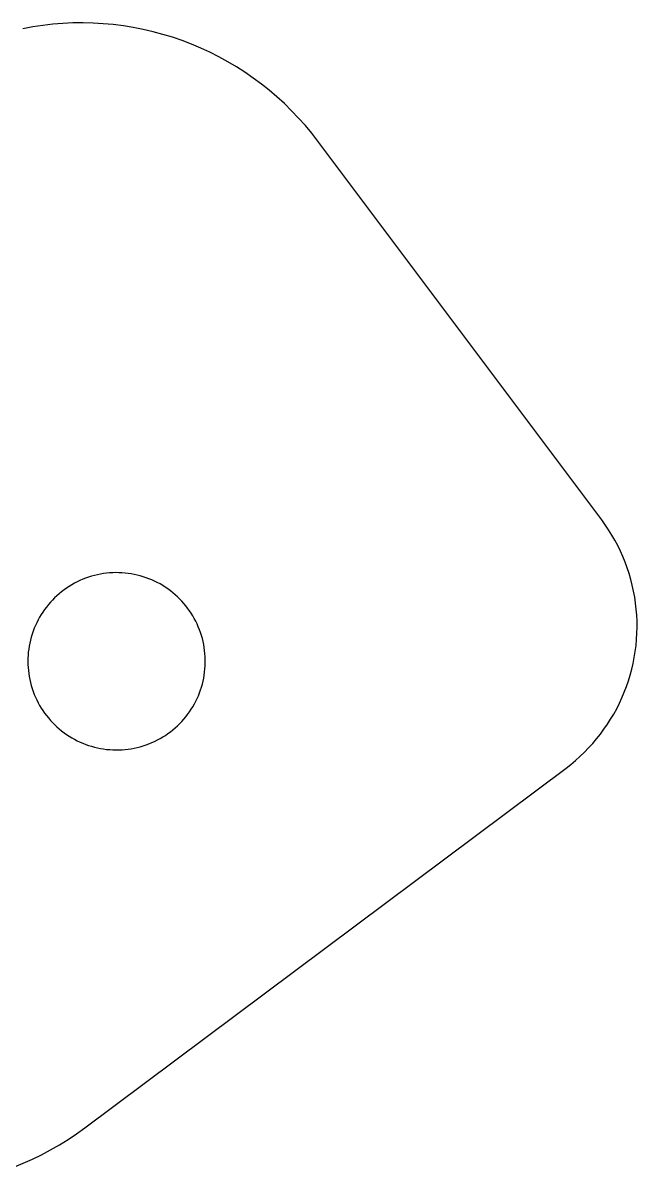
# Model space of a CAD drawing. Header units: millimetres. Extents: x 1015 to 1415, y -25 to 475.
# Drawn here: x 1176.56 to 1186.94, y 2.5 to 21.87 of the extents above; entities that cross this region are included whole.
import ezdxf

# ---------------------------------------------------------------- set-up
doc = ezdxf.new("R2010")
doc.units = ezdxf.units.MM
doc.header["$MEASUREMENT"] = 0
doc.layers.add('corte', color=1, linetype='Continuous', true_color=0xff0000)

msp = doc.modelspace()

# ---------------------------------------------------------------- linework, layer by layer
at = {"layer": 'corte', "linetype": 'Continuous', "lineweight": 25}
for p, q in [((1176.726, 21.802), (1176.558, 21.771)), ((1176.895, 21.827), (1176.726, 21.802)), ((1177.065, 21.846), (1176.895, 21.827)), ((1177.235, 21.859), (1177.065, 21.846)), ((1177.405, 21.867), (1177.235, 21.859)), ((1177.576, 21.869), (1177.405, 21.867)), ((1177.747, 21.865), (1177.576, 21.869)), ((1177.917, 21.855), (1177.747, 21.865)), ((1178.087, 21.839), (1177.917, 21.855)), ((1178.257, 21.818), (1178.087, 21.839)), ((1178.425, 21.791), (1178.257, 21.818)), ((1178.593, 21.758), (1178.425, 21.791)), ((1178.759, 21.719), (1178.593, 21.758)), ((1178.924, 21.675), (1178.759, 21.719)), ((1179.087, 21.625), (1178.924, 21.675)), ((1179.249, 21.57), (1179.087, 21.625)), ((1179.408, 21.509), (1179.249, 21.57)), ((1179.565, 21.442), (1179.408, 21.509)), ((1179.72, 21.371), (1179.565, 21.442)), ((1179.873, 21.294), (1179.72, 21.371)), ((1180.022, 21.212), (1179.873, 21.294)), ((1180.169, 21.125), (1180.022, 21.212)), ((1180.313, 21.033), (1180.169, 21.125)), ((1180.453, 20.936), (1180.313, 21.033)), ((1180.591, 20.834), (1180.453, 20.936)), ((1180.724, 20.728), (1180.591, 20.834)), ((1180.854, 20.617), (1180.724, 20.728)), ((1180.98, 20.502), (1180.854, 20.617)), ((1181.102, 20.382), (1180.98, 20.502)), ((1181.22, 20.259), (1181.102, 20.382)), ((1181.334, 20.131), (1181.22, 20.259)), ((1181.443, 20), (1181.334, 20.131)), ((1181.547, 19.865), (1181.443, 20)), ((1186.345, 13.456), (1181.547, 19.865)), ((1186.405, 13.373), (1186.345, 13.456)), ((1186.462, 13.288), (1186.405, 13.373)), ((1186.516, 13.201), (1186.462, 13.288)), ((1186.567, 13.112), (1186.516, 13.201)), ((1186.615, 13.022), (1186.567, 13.112)), ((1186.66, 12.93), (1186.615, 13.022)), ((1186.702, 12.836), (1186.66, 12.93)), ((1186.741, 12.741), (1186.702, 12.836)), ((1186.776, 12.645), (1186.741, 12.741)), ((1186.808, 12.548), (1186.776, 12.645)), ((1177.476, 12.408), (1177.43, 12.384)), ((1177.523, 12.43), (1177.476, 12.408)), ((1177.571, 12.451), (1177.523, 12.43)), ((1177.619, 12.47), (1177.571, 12.451)), ((1177.668, 12.487), (1177.619, 12.47)), ((1177.718, 12.502), (1177.668, 12.487)), ((1177.768, 12.516), (1177.718, 12.502)), ((1177.819, 12.528), (1177.768, 12.516)), ((1177.87, 12.539), (1177.819, 12.528)), ((1177.921, 12.547), (1177.87, 12.539)), ((1177.973, 12.554), (1177.921, 12.547)), ((1178.025, 12.559), (1177.973, 12.554)), ((1178.077, 12.562), (1178.025, 12.559)), ((1178.129, 12.564), (1178.077, 12.562)), ((1178.181, 12.563), (1178.129, 12.564)), ((1178.233, 12.561), (1178.181, 12.563)), ((1178.285, 12.557), (1178.233, 12.561)), ((1178.337, 12.551), (1178.285, 12.557)), ((1178.388, 12.543), (1178.337, 12.551)), ((1178.439, 12.534), (1178.388, 12.543)), ((1178.49, 12.523), (1178.439, 12.534)), ((1178.541, 12.51), (1178.49, 12.523)), ((1178.591, 12.495), (1178.541, 12.51)), ((1178.64, 12.479), (1178.591, 12.495)), ((1178.689, 12.461), (1178.64, 12.479)), ((1178.737, 12.441), (1178.689, 12.461)), ((1178.784, 12.419), (1178.737, 12.441)), ((1178.831, 12.396), (1178.784, 12.419)), ((1178.877, 12.372), (1178.831, 12.396)), ((1186.837, 12.449), (1186.808, 12.548)), ((1186.862, 12.35), (1186.837, 12.449)), ((1177.172, 12.208), (1177.133, 12.173)), ((1177.213, 12.241), (1177.172, 12.208)), ((1177.254, 12.272), (1177.213, 12.241)), ((1177.296, 12.302), (1177.254, 12.272)), ((1177.34, 12.331), (1177.296, 12.302)), ((1177.384, 12.358), (1177.34, 12.331)), ((1177.43, 12.384), (1177.384, 12.358)), ((1178.922, 12.345), (1178.877, 12.372)), ((1178.966, 12.317), (1178.922, 12.345)), ((1179.009, 12.288), (1178.966, 12.317)), ((1179.051, 12.257), (1179.009, 12.288)), ((1179.092, 12.225), (1179.051, 12.257)), ((1179.131, 12.191), (1179.092, 12.225)), ((1186.884, 12.25), (1186.862, 12.35)), ((1186.902, 12.149), (1186.884, 12.25)), ((1176.989, 12.023), (1176.957, 11.982)), ((1177.023, 12.063), (1176.989, 12.023)), ((1177.059, 12.101), (1177.023, 12.063)), ((1177.095, 12.138), (1177.059, 12.101)), ((1177.133, 12.173), (1177.095, 12.138)), ((1179.17, 12.156), (1179.131, 12.191)), ((1179.207, 12.12), (1179.17, 12.156)), ((1179.243, 12.083), (1179.207, 12.12)), ((1179.278, 12.044), (1179.243, 12.083)), ((1179.311, 12.004), (1179.278, 12.044)), ((1186.918, 12.048), (1186.902, 12.149)), ((1186.929, 11.946), (1186.918, 12.048)), ((1176.868, 11.854), (1176.841, 11.81)), ((1176.896, 11.898), (1176.868, 11.854)), ((1176.925, 11.941), (1176.896, 11.898)), ((1176.957, 11.982), (1176.925, 11.941)), ((1179.343, 11.963), (1179.311, 12.004)), ((1179.374, 11.92), (1179.343, 11.963)), ((1179.403, 11.877), (1179.374, 11.92)), ((1179.43, 11.833), (1179.403, 11.877)), ((1179.456, 11.788), (1179.43, 11.833)), ((1186.937, 11.844), (1186.929, 11.946)), ((1186.942, 11.742), (1186.937, 11.844)), ((1176.75, 11.622), (1176.732, 11.574)), ((1176.77, 11.67), (1176.75, 11.622)), ((1176.792, 11.717), (1176.77, 11.67)), ((1176.816, 11.764), (1176.792, 11.717)), ((1176.841, 11.81), (1176.816, 11.764)), ((1179.48, 11.742), (1179.456, 11.788)), ((1179.503, 11.695), (1179.48, 11.742)), ((1179.524, 11.647), (1179.503, 11.695)), ((1179.544, 11.599), (1179.524, 11.647)), ((1186.94, 11.537), (1186.943, 11.639)), ((1186.943, 11.639), (1186.942, 11.742)), ((1176.7, 11.474), (1176.686, 11.424)), ((1176.715, 11.524), (1176.7, 11.474)), ((1176.732, 11.574), (1176.715, 11.524)), ((1179.561, 11.55), (1179.544, 11.599)), ((1179.577, 11.5), (1179.561, 11.55)), ((1179.592, 11.45), (1179.577, 11.5)), ((1179.604, 11.4), (1179.592, 11.45)), ((1186.925, 11.333), (1186.935, 11.435)), ((1186.935, 11.435), (1186.94, 11.537)), ((1176.657, 11.271), (1176.65, 11.219)), ((1176.665, 11.322), (1176.657, 11.271)), ((1176.675, 11.373), (1176.665, 11.322)), ((1176.686, 11.424), (1176.675, 11.373)), ((1179.615, 11.349), (1179.604, 11.4)), ((1179.624, 11.298), (1179.615, 11.349)), ((1179.631, 11.246), (1179.624, 11.298)), ((1179.637, 11.194), (1179.631, 11.246)), ((1186.912, 11.231), (1186.925, 11.333)), ((1176.643, 11.115), (1176.642, 11.063)), ((1176.642, 11.063), (1176.643, 11.011)), ((1176.646, 11.167), (1176.643, 11.115)), ((1176.65, 11.219), (1176.646, 11.167)), ((1179.64, 11.142), (1179.637, 11.194)), ((1179.642, 11.09), (1179.64, 11.142)), ((1179.642, 11.038), (1179.642, 11.09)), ((1186.876, 11.029), (1186.896, 11.13)), ((1186.896, 11.13), (1186.912, 11.231)), ((1176.643, 11.011), (1176.646, 10.959)), ((1176.646, 10.959), (1176.651, 10.907)), ((1176.651, 10.907), (1176.657, 10.856)), ((1176.657, 10.856), (1176.665, 10.804)), ((1179.624, 10.831), (1179.631, 10.882)), ((1179.631, 10.882), (1179.637, 10.934)), ((1179.637, 10.934), (1179.64, 10.986)), ((1179.64, 10.986), (1179.642, 11.038)), ((1186.827, 10.831), (1186.853, 10.93)), ((1186.853, 10.93), (1186.876, 11.029)), ((1176.665, 10.804), (1176.675, 10.753)), ((1176.675, 10.753), (1176.687, 10.702)), ((1176.687, 10.702), (1176.7, 10.652)), ((1176.7, 10.652), (1176.715, 10.602)), ((1179.578, 10.628), (1179.592, 10.678)), ((1179.592, 10.678), (1179.604, 10.729)), ((1179.604, 10.729), (1179.615, 10.78)), ((1179.615, 10.78), (1179.624, 10.831)), ((1186.763, 10.636), (1186.797, 10.733)), ((1186.797, 10.733), (1186.827, 10.831)), ((1176.715, 10.602), (1176.732, 10.553)), ((1176.732, 10.553), (1176.751, 10.504)), ((1176.751, 10.504), (1176.771, 10.456)), ((1179.504, 10.434), (1179.525, 10.481)), ((1179.525, 10.481), (1179.544, 10.529)), ((1179.544, 10.529), (1179.562, 10.578)), ((1179.562, 10.578), (1179.578, 10.628)), ((1186.687, 10.446), (1186.727, 10.54)), ((1186.727, 10.54), (1186.763, 10.636)), ((1176.771, 10.456), (1176.793, 10.409)), ((1176.793, 10.409), (1176.816, 10.363)), ((1176.816, 10.363), (1176.841, 10.317)), ((1176.841, 10.317), (1176.868, 10.272)), ((1176.868, 10.272), (1176.896, 10.229)), ((1179.403, 10.251), (1179.431, 10.295)), ((1179.431, 10.295), (1179.457, 10.341)), ((1179.457, 10.341), (1179.481, 10.387)), ((1179.481, 10.387), (1179.504, 10.434)), ((1186.598, 10.261), (1186.644, 10.353)), ((1186.644, 10.353), (1186.687, 10.446)), ((1176.896, 10.229), (1176.926, 10.186)), ((1176.926, 10.186), (1176.957, 10.144)), ((1176.957, 10.144), (1176.99, 10.104)), ((1176.99, 10.104), (1177.024, 10.064)), ((1179.244, 10.046), (1179.279, 10.084)), ((1179.279, 10.084), (1179.312, 10.125)), ((1179.312, 10.125), (1179.344, 10.166)), ((1179.344, 10.166), (1179.374, 10.208)), ((1179.374, 10.208), (1179.403, 10.251)), ((1186.441, 9.997), (1186.496, 10.083)), ((1186.496, 10.083), (1186.549, 10.171)), ((1186.549, 10.171), (1186.598, 10.261)), ((1177.024, 10.064), (1177.059, 10.026)), ((1177.059, 10.026), (1177.096, 9.989)), ((1177.096, 9.989), (1177.134, 9.953)), ((1177.134, 9.953), (1177.173, 9.919)), ((1177.173, 9.919), (1177.213, 9.886)), ((1177.213, 9.886), (1177.255, 9.854)), ((1179.052, 9.871), (1179.092, 9.903)), ((1179.092, 9.903), (1179.132, 9.937)), ((1179.132, 9.937), (1179.171, 9.972)), ((1179.171, 9.972), (1179.208, 10.008)), ((1179.208, 10.008), (1179.244, 10.046)), ((1186.322, 9.83), (1186.383, 9.913)), ((1186.383, 9.913), (1186.441, 9.997)), ((1177.255, 9.854), (1177.297, 9.824)), ((1177.297, 9.824), (1177.341, 9.796)), ((1177.341, 9.796), (1177.385, 9.769)), ((1177.385, 9.769), (1177.431, 9.743)), ((1177.431, 9.743), (1177.477, 9.719)), ((1177.477, 9.719), (1177.524, 9.697)), ((1177.524, 9.697), (1177.572, 9.676)), ((1178.69, 9.667), (1178.738, 9.687)), ((1178.738, 9.687), (1178.785, 9.708)), ((1178.785, 9.708), (1178.832, 9.732)), ((1178.832, 9.732), (1178.878, 9.756)), ((1178.878, 9.756), (1178.923, 9.783)), ((1178.923, 9.783), (1178.967, 9.81)), ((1178.967, 9.81), (1179.01, 9.84)), ((1179.01, 9.84), (1179.052, 9.871)), ((1186.192, 9.672), (1186.258, 9.75)), ((1186.258, 9.75), (1186.322, 9.83)), ((1177.572, 9.676), (1177.62, 9.657)), ((1177.62, 9.657), (1177.669, 9.64)), ((1177.669, 9.64), (1177.719, 9.625)), ((1177.719, 9.625), (1177.769, 9.611)), ((1177.769, 9.611), (1177.82, 9.599)), ((1177.82, 9.599), (1177.871, 9.588)), ((1177.871, 9.588), (1177.922, 9.58)), ((1177.922, 9.58), (1177.974, 9.573)), ((1177.974, 9.573), (1178.026, 9.568)), ((1178.026, 9.568), (1178.078, 9.565)), ((1178.078, 9.565), (1178.13, 9.564)), ((1178.13, 9.564), (1178.182, 9.564)), ((1178.182, 9.564), (1178.234, 9.567)), ((1178.234, 9.567), (1178.286, 9.571)), ((1178.286, 9.571), (1178.338, 9.576)), ((1178.338, 9.576), (1178.389, 9.584)), ((1178.389, 9.584), (1178.44, 9.594)), ((1178.44, 9.594), (1178.491, 9.605)), ((1178.491, 9.605), (1178.542, 9.618)), ((1178.542, 9.618), (1178.591, 9.633)), ((1178.591, 9.633), (1178.641, 9.649)), ((1178.641, 9.649), (1178.69, 9.667)), ((1185.977, 9.453), (1186.051, 9.524)), ((1186.051, 9.524), (1186.123, 9.597)), ((1186.123, 9.597), (1186.192, 9.672)), ((1185.741, 9.256), (1185.822, 9.319)), ((1185.822, 9.319), (1185.9, 9.385)), ((1185.9, 9.385), (1185.977, 9.453)), ((1177.603, 3.166), (1185.741, 9.256)), ((1177.464, 3.065), (1177.603, 3.166)), ((1177.175, 2.879), (1177.321, 2.969)), ((1177.321, 2.969), (1177.464, 3.065)), ((1176.72, 2.637), (1176.875, 2.712)), ((1176.875, 2.712), (1177.026, 2.793)), ((1177.026, 2.793), (1177.175, 2.879)), ((1176.404, 2.503), (1176.563, 2.567)), ((1176.563, 2.567), (1176.72, 2.637))]:
    msp.add_line(p, q, dxfattribs=at)

doc.saveas('drawing.dxf')
